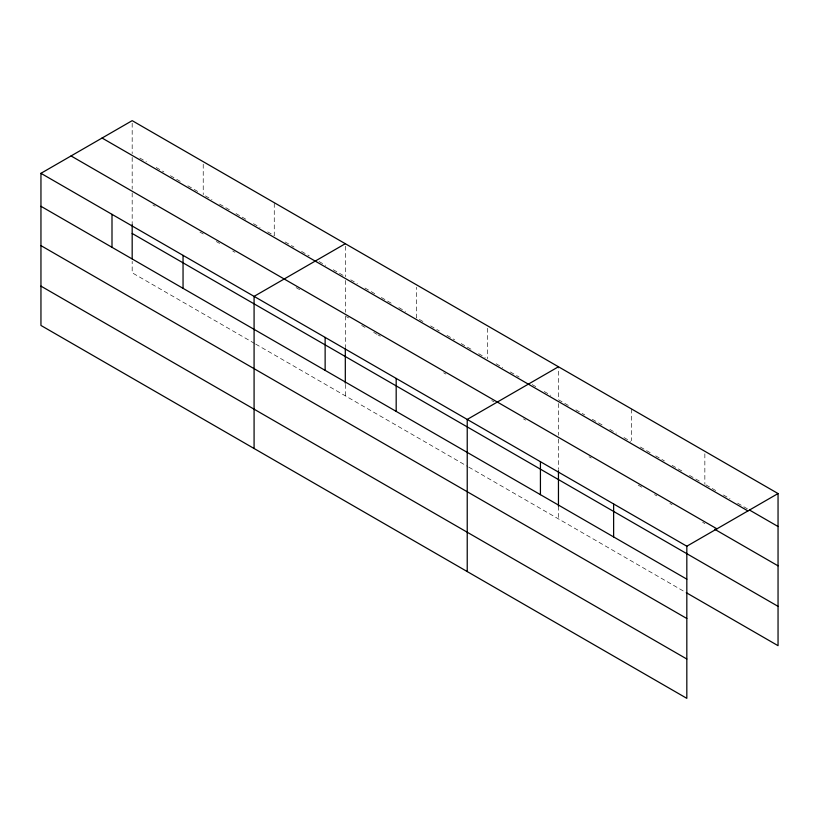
<?xml version="1.0" encoding="UTF-8"?>
<svg xmlns="http://www.w3.org/2000/svg" width="819" height="819" viewBox="0 0 819 819"><rect width="100%" height="100%" fill="white"/><g stroke="black" fill="none" stroke-linecap="round" stroke-linejoin="round"><path stroke-width="0.61" stroke-dasharray="4.09 3.07" d="M139.824 158.047L146.386 161.834M156.224 167.516L163.872 171.929M170.434 175.716L180.262 181.398M187.92 185.811L197.758 191.492M205.405 195.915L211.967 199.693M219.615 204.115L229.453 209.797M236.015 213.585L245.843 219.257M253.501 223.679L260.053 227.467M267.711 231.879L274.263 235.667L274.263 202.692M285.196 241.974L293.939 247.021M301.597 251.443L309.244 255.856M319.082 261.537L325.634 265.325M333.292 269.748L343.13 275.419M350.778 279.842L357.34 283.63M364.987 288.042L374.826 293.724M381.388 297.512L391.216 303.194M398.873 307.606L405.425 311.394M422.921 321.488L416.359 317.7L416.359 287.264M430.569 325.911L439.312 330.958M446.959 335.37L454.617 339.793M461.169 343.581L471.007 349.252M478.665 353.675L485.217 357.463M496.15 363.769L502.712 367.557M510.36 371.969L519.103 377.027M532.217 384.592L536.588 387.121M544.246 391.533L550.798 395.321M568.284 405.415L558.456 399.744L558.456 368.038M575.931 409.828L584.674 414.875M592.321 419.297L602.149 424.969M609.797 429.381L616.359 433.169M624.006 437.581L630.558 441.369M640.397 447.051L650.225 452.723M655.691 455.876L664.424 460.923M672.071 465.335L681.91 471.017M689.557 475.429L699.385 481.111M705.947 484.889L715.775 490.571M723.423 494.983L729.975 498.771M737.622 503.183L747.46 508.865M152.938 204.945L155.129 206.204M199.938 232.074L203.225 233.968M216.339 241.544L219.615 243.438M232.729 251.003L234.92 252.272M296.13 287.612L300.501 290.131M346.406 316.636L348.597 317.895M361.711 325.471L364.987 327.365M373.73 332.412L377.006 334.306M378.102 334.94L380.292 336.199M443.683 372.799L445.874 374.058M491.779 400.563L493.959 401.832M523.474 418.867L525.665 420.127M589.045 456.726L591.226 457.985M638.206 485.104L642.577 487.633M654.596 494.563L656.777 495.833M669.891 503.398L672.071 504.658M702.661 522.317L704.852 523.587M254.596 343.458L132.176 272.778L132.176 261.363M255.682 344.093L467.731 466.513M468.826 467.147L685.186 592.065M704.852 453.828L704.852 484.264M631.654 409.029L631.654 440.735M558.456 403.542L558.456 435.258M558.456 439.056L558.456 469.441M558.456 506.203L558.456 518.888M487.407 328.286L487.407 358.722M345.311 246.243L345.311 276.689M345.311 280.487L345.311 312.203M345.311 316.001L345.311 347.655M345.311 384.418L345.311 395.833M203.225 164.209L203.225 194.646M132.176 123.188L132.176 153.634M132.176 157.432L132.176 189.148M132.176 192.946L132.176 224.601"/><path stroke-width="1.23" d="M40.95 173.321L686.824 546.222L686.824 698.341L40.95 325.45L40.95 173.321L132.176 120.659L778.05 493.55L778.05 645.679L686.281 592.69M345.311 243.714L254.085 296.376L254.085 448.505M558.456 366.769L467.229 419.43L467.229 571.56M686.824 546.222L778.05 493.55M749.641 510.124L778.05 526.525M102.068 138.032L747.942 510.933M71.058 155.948L716.932 528.839M714.68 529.258L778.05 565.847M132.176 233.466L778.05 606.357M40.95 206.296L686.824 579.187M40.95 245.618L686.824 618.509M40.95 286.128L686.824 659.019M613.626 503.951L613.626 536.926M558.456 470.71L558.456 506.203M540.427 461.691L540.427 494.666M396.181 378.419L396.181 411.394M345.311 348.925L345.311 383.149M325.133 337.397L325.133 370.372M183.047 255.364L183.047 288.339M132.176 224.601L132.176 258.835M111.998 214.343L111.998 247.318"/></g></svg>
